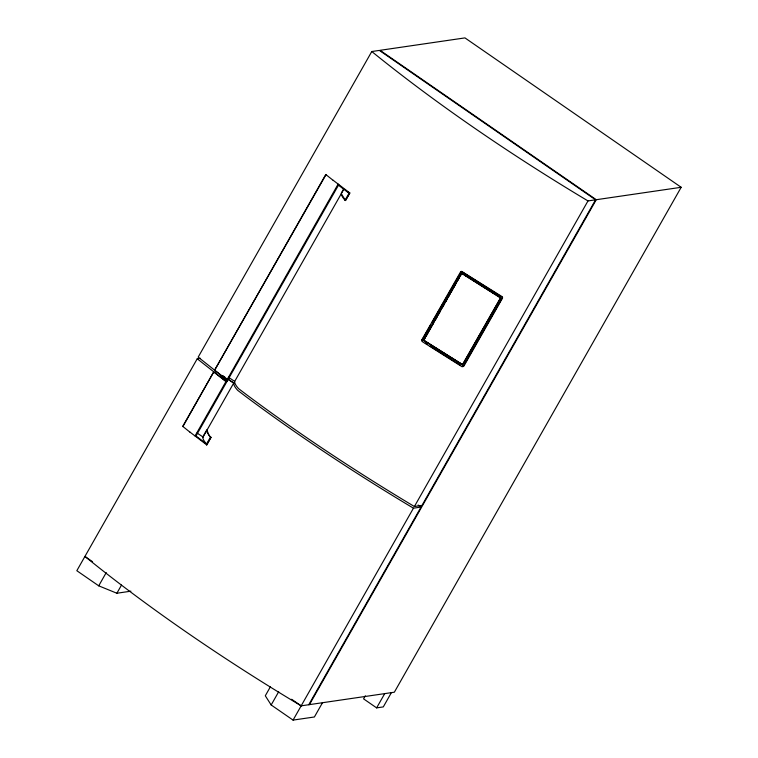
<?xml version="1.0" encoding="UTF-8"?>
<svg xmlns="http://www.w3.org/2000/svg" width="758" height="758" viewBox="0 0 758 758"><rect width="100%" height="100%" fill="white"/><g stroke="black" fill="none" stroke-linecap="round" stroke-linejoin="round"><path stroke-width="1.14" d="M200.482 358.307L197.232 358.78L76.823 570.708L98.72 585.83L116.874 593.239L130.897 591.183M343.734 189.405L234.696 381.407L234.743 382.487A32.082 8.414 29.6 0 0 238.647 388.693L246.843 394.927A580.799 152.282 29.6 0 0 414.389 506.515L421.988 505.406L595.589 199.809L379.37 50.416L371.78 51.525L198.179 357.122L221.952 375.987L226.964 379.796L227.76 379.682M182.687 426.403L213.747 371.894L182.905 426.574M333.132 180.262L349.826 192.968L345.468 200.529L345.061 200.226L349.031 193.233L337.869 184.744L338.807 184.611L227.94 379.767L227.012 379.9L214.599 370.226L325.779 174.501L333.293 180.461M98.72 585.83L106.234 572.593M223.591 379.142L224.747 377.114M195.052 435.983L226.017 381.464L226.813 381.35L221.743 377.152A3.705 0.966 29.6 0 1 222.103 376.082M227.012 379.9L338.153 184.08M222.217 376.167A3.534 0.929 29.6 0 0 222.454 377.749L226.993 381.435L196.341 435.386L195.412 435.528L206.564 444.017L210.534 437.025L209.293 435.566A32.414 8.499 29.6 0 1 206.868 431.075C206.811 427.635 208.621 437.319 211.018 437.319L206.735 444.87L211.018 437.319M206.564 444.017L205.323 442.558A32.414 8.499 29.6 0 1 202.898 438.067L202.841 436.864L206.811 429.871M345.061 200.226L343.81 198.767A32.414 8.499 29.6 0 1 341.394 194.275L341.337 193.072L343.601 189.074M202.774 437.537L233.748 383.017L227.466 378.858M116.874 593.239L121.507 585.091M345.468 200.529L349.826 192.968M422.168 339.849L430.838 324.585M431.984 322.557L461.508 271.326L502.44 296.861L502.573 297.989L463.868 366.123L462.475 366.465M462.74 364.75L423.4 340.427L461.518 273.335L463.792 274.453M461.793 273.193L423.675 340.295L462.551 364.844M423.4 340.427L424.992 338.182M426.129 336.154L427.872 333.103M429.019 331.066L430.762 328.015M431.908 325.987L433.652 322.936M435.376 319.885L437.12 316.835M438.257 314.807L440 311.746M442.302 307.691L444.046 304.631M445.192 302.603L446.936 299.552M448.082 297.524L449.826 294.464M450.963 292.436L452.706 289.385M453.853 287.358L455.596 284.297M457.898 280.242L459.064 278.195M460.788 275.154L461.954 273.117M270.502 686.606L265.3 695.778L271.174 704.978L293.062 720.1L314.39 716.983L322.491 702.723M462.266 364.977L500.668 297.742L463.129 363.821M271.174 704.978L278.688 691.732M293.062 720.1L413.451 508.182L421.05 507.064L308.762 704.732M414.389 506.515L587.99 200.927L595.589 199.809M309.425 704.637L596.262 199.714L681.177 187.292L394.34 692.215L301.163 705.84A580.799 152.282 29.6 0 1 84.943 556.448L92.542 561.706M365.318 695.816L363.584 698.867L376.631 707.877L383.292 706.901L391.393 692.641M376.631 707.877L384.723 693.617M226.993 381.435L226.064 381.568L213.652 371.884M214.599 370.226L326.006 174.672M461.802 364.162L423.826 340.219M460.712 365.375L430.108 346.179M467.089 276.462L490.341 291.129M492.274 292.351L495.192 294.18M465.782 275.713L499.674 297.117M461.518 273.335L500.384 297.875M425.333 343.128L427.218 344.34M228.376 377.228L234.696 381.407M227.428 378.886L233.748 383.074L233.805 384.154A32.082 8.414 29.6 0 0 237.699 390.351L245.895 396.595A580.799 152.282 29.6 0 0 413.451 508.182M197.014 432.998L202.841 436.864M681.177 187.292L464.957 37.9L380.042 50.322L596.262 199.714M418.122 505.046L421.05 507.064M291.641 699.264L301.163 705.84M226.017 381.464L197.232 358.78M190.04 432.164L206.735 444.87M182.782 426.403L190.192 432.354M223.297 376.063L225.079 377.512M226.121 378.289L227.94 379.767M347.78 191.774L349.031 193.233M345.544 200.519L341.64 194.313M422.538 341.28L422.149 340.617M223.771 376.584A3.705 0.966 29.6 0 0 222.861 376.252A3.534 0.929 29.6 0 1 223.809 376.65M587.99 200.927A580.799 152.282 29.6 0 1 371.78 51.525M421.713 340.067L422.092 341.498L461.992 366.701L463.081 366.616L502.071 298.235L501.948 297.108L461.793 271.61L460.703 271.686L421.713 340.067M466.123 275.846L463.621 274.207L466.113 275.855"/></g></svg>
